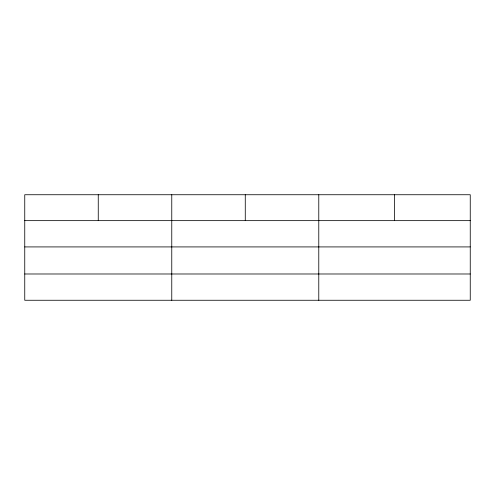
<?xml version="1.0" encoding="UTF-8"?>
<svg xmlns="http://www.w3.org/2000/svg" width="495" height="495" viewBox="0 0 495 495"><rect width="100%" height="100%" fill="white"/><g stroke="black" fill="none" stroke-linecap="round" stroke-linejoin="round"><path stroke-width="0.74" d="M470.25 246.918L470.25 194.739L24.75 194.739L24.75 300.261L470.25 300.261L470.25 246.918L24.75 246.918M24.75 220.646L470.25 220.646M24.75 273.989L470.25 273.989M394.515 194.739L394.515 220.646M318.78 194.739L318.78 300.261M245.273 194.739L245.273 220.646M171.765 194.739L171.765 300.261M98.258 194.739L98.258 220.646"/></g></svg>
